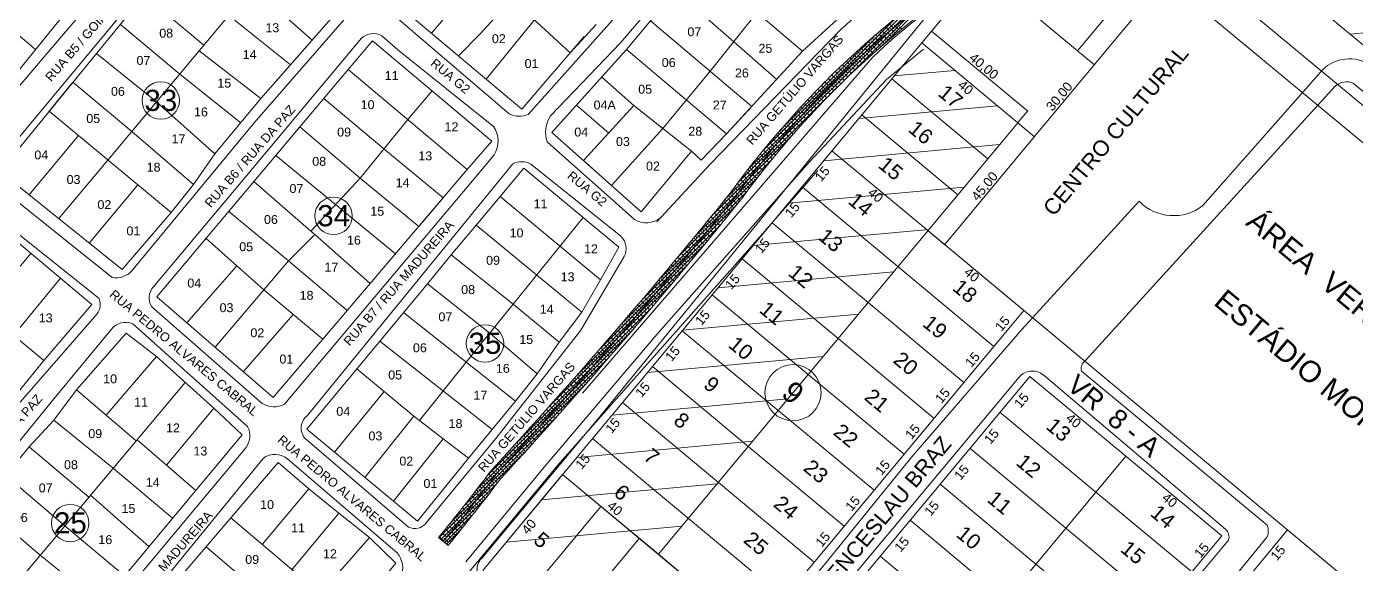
# Model space of a CAD drawing. Header units: metres. Extents: x 3808 to 8215, y 2374 to 6187.
# Drawn here: x 5848.6 to 6274.8, y 5350.8 to 5523.2 of the extents above; entities that cross this region are included whole.
import ezdxf
from ezdxf.enums import TextEntityAlignment as Align

# ---------------------------------------------------------------- set-up
doc = ezdxf.new("R2010")
doc.units = ezdxf.units.M
doc.linetypes.add('CENTER', pattern=[2, 1.25, -0.25, 0.25, -0.25])
for name, color, linetype in [('0 - Divisão rela', 7, 'CENTER'), ('0 - Meio Fio', 32, 'Continuous'), ('0 - MEIO FIO 2', 251, 'Continuous'), ('COTAS', 7, 'Continuous'), ('divisórias', 7, 'Continuous'), ('Fluxo', 170, 'Continuous'), ('HACHURA', 6, 'Continuous'), ('vista', 7, 'Continuous')]:
    doc.layers.add(name, color=color, linetype=linetype)
doc.styles.add('pedro', font='arial.ttf', dxfattribs={"height": 3})

msp = doc.modelspace()

# ---------------------------------------------------------------- linework, layer by layer
at = {"color": 0, "linetype": 'ByBlock', "lineweight": 5}
for p, q in [((6138.698, 5521.726), (6138.557, 5521.713)), ((6190.788, 5510.882), (6190.775, 5511.023)), ((6190.775, 5511.023), (6190.788, 5510.882)), ((6169.305, 5496.128), (6169.446, 5496.141)), ((6171.599, 5487.821), (6171.586, 5487.962)), ((6171.586, 5487.962), (6171.599, 5487.821)), ((6142.804, 5453.371), (6142.817, 5453.23))]:
    msp.add_line(p, q, dxfattribs=at)
at = {"layer": '0 - Divisão rela', "linetype": 'Continuous', "lineweight": 5}
for p, q in [((6040.817, 5515.792), (6131.125, 5624.042)), ((5978.301, 5521.082), (5994.216, 5539.612)), ((6067.702, 5508.846), (6090.409, 5537.393)), ((6124.723, 5540.56), (6097.295, 5515.274)), ((6075.233, 5518.313), (6056.588, 5534.696)), ((5969.366, 5528.577), (6007.31, 5496.747)), ((6004.122, 5532.115), (6022.77, 5514.786)), ((6011.371, 5525.379), (5995.898, 5506.32)), ((6031.105, 5523.853), (6022.77, 5514.786)), ((6040.817, 5515.792), (6048.505, 5525.006)), ((6081.063, 5497.599), (6048.505, 5525.006)), ((6097.295, 5515.274), (6082.667, 5527.659)), ((5994.004, 5520.877), (5986.976, 5513.805)), ((6007.31, 5496.747), (6027.271, 5520.039)), ((6040.817, 5515.792), (6016.949, 5489.217)), ((6072.946, 5488.76), (6040.817, 5515.792)), ((6097.295, 5515.274), (6072.946, 5488.76)), ((6075.233, 5518.313), (6088.987, 5506.228)), ((6043.205, 5497.903), (6032.907, 5506.984)), ((6067.702, 5508.846), (6052.455, 5490.549)), ((6024.835, 5497.997), (6035.139, 5489.061)), ((6027.073, 5480.219), (6043.205, 5497.903)), ((6043.205, 5497.903), (6061.706, 5483.195)), ((6043.205, 5497.903), (6052.598, 5490.436)), ((6072.946, 5488.76), (6081.063, 5497.599)), ((6036.043, 5472.247), (6052.455, 5490.549)), ((6016.949, 5489.217), (6045.575, 5463.775)), ((6064.79, 5480.412), (6072.946, 5488.76)), ((6045.575, 5463.775), (6061.706, 5483.195)), ((6061.706, 5483.195), (6064.79, 5480.412)), ((6027.073, 5480.219), (6036.043, 5472.247)), ((6079.771, 5451.391), (6102.126, 5477.026)), ((6048.206, 5415.787), (6079.771, 5451.391)), ((6018.708, 5382.512), (6048.206, 5415.787)), ((5980.96, 5336.951), (6018.708, 5382.512))]:
    msp.add_line(p, q, dxfattribs=at)
at = {"layer": '0 - Meio Fio', "linetype": 'Continuous', "lineweight": 5}
for p, q in [((5829.633, 5484.759), (5900.392, 5567.713)), ((5907.514, 5561.494), (5838.512, 5478.566)), ((6038.915, 5517.928), (6064.984, 5548.6)), ((6136.176, 5546.287), (6109.449, 5522.165)), ((6009.296, 5495.04), (6044.389, 5534.247)), ((5921.499, 5492.313), (5950.516, 5525.525)), ((5967.922, 5525.492), (6003.264, 5495.201)), ((5955.942, 5519.439), (5912.981, 5468.097)), ((5967.516, 5515.774), (5962.386, 5520.264)), ((6109.449, 5522.165), (6067.741, 5479.162)), ((5998.25, 5491.176), (5967.516, 5515.774)), ((6016.447, 5494.623), (6038.915, 5517.928)), ((6124.229, 5506.2), (6136.035, 5515.981)), ((6099.521, 5479.868), (6124.229, 5506.2)), ((5882.331, 5444.854), (5921.499, 5492.313)), ((6043.37, 5461.35), (6015.414, 5486.197)), ((5989.815, 5471.703), (5998.415, 5482.096)), ((6004.399, 5479.142), (5978.335, 5447.204)), ((6014.895, 5475.345), (6010.206, 5479.106)), ((6067.741, 5479.162), (6050.554, 5460.616)), ((6051.146, 5425.135), (6099.521, 5479.868)), ((5838.663, 5472.664), (5875.998, 5442.689)), ((6014.895, 5475.345), (6038.993, 5456.019)), ((5931.2, 5402.086), (5989.815, 5471.703)), ((5831.56, 5468.126), (5871.786, 5436.034)), ((5912.981, 5468.097), (5889.165, 5439.647)), ((5978.335, 5447.204), (5938.52, 5398.409)), ((6026.207, 5425.883), (6040.14, 5449.468)), ((5845.051, 5401.013), (5871.186, 5431.085)), ((5888.669, 5433.369), (5924.054, 5402.311)), ((5875.747, 5426.226), (5856.908, 5403.32)), ((5919.421, 5394.945), (5882.61, 5427.905)), ((5998.978, 5391.095), (6026.207, 5425.883)), ((6014.504, 5381.972), (6051.146, 5425.135)), ((5856.908, 5403.32), (5808.928, 5344.4)), ((5877.932, 5339.132), (5918.907, 5388.248)), ((5938.52, 5390.541), (5970.986, 5362.739)), ((5976.663, 5364.075), (5998.978, 5391.095)), ((5924.376, 5384.758), (5857.415, 5302.83)), ((5967.382, 5354.459), (5932.338, 5384.469)), ((5989.367, 5351.631), (6014.504, 5381.972))]:
    msp.add_line(p, q, dxfattribs=at)
for centre, radius, start, end in [((5959.748, 5515.293), 5.628, 62.04471, 132.55309), ((6006.442, 5501.2), 6.789, 242.09145, 294.85888), ((6024.832, 5489.319), 9.921, 147.67995, 198.34272), ((5991.346, 5486.509), 8.333, 328.02426, 34.0594), ((6007.27, 5473.748), 6.11, 61.27947, 118.02006), ((6047.152, 5467.523), 7.239, 238.50713, 310.54779), ((6035.182, 5451.976), 5.556, 333.16984, 46.6989), ((5877.064, 5449.917), 7.306, 261.60903, 316.13266), ((5893.22, 5436.168), 5.343, 139.37309, 211.59237), ((5867.103, 5434.091), 5.07, 323.63917, 22.52969), ((5880.302, 5422.471), 5.904, 66.98568, 140.49891), ((5927.837, 5408.87), 7.571, 240.02992, 296.37136), ((5941.537, 5394.475), 4.958, 127.49365, 232.50635), ((5913.719, 5392.014), 6.411, 324.02346, 27.19972), ((5928.182, 5379.783), 6.264, 48.42265, 127.4152), ((5973.041, 5366.734), 4.493, 242.77459, 323.7233), ((5961.069, 5349.451), 8.059, 340.92412, 38.42835)]:
    msp.add_arc(centre, radius, start, end, dxfattribs=at)
at = {"layer": '0 - MEIO FIO 2', "lineweight": 5}
for p, q in [((6161.957, 5557.251), (6032.562, 5398.339)), ((6225.62, 5465.783), (6262.572, 5507.728)), ((6187.909, 5416.062), (6268.015, 5504.123)), ((6328.913, 5458.801), (6273.8, 5505.063)), ((6167.552, 5426.042), (6205.149, 5467.169)), ((6132.257, 5385.216), (6167.552, 5426.042)), ((6166.732, 5410.837), (6140.63, 5379.561)), ((6232.869, 5362.101), (6174.771, 5411.215)), ((6220.095, 5385.025), (6186.709, 5412.661)), ((6099.242, 5344.568), (6132.257, 5385.216)), ((6246.232, 5363.372), (6220.095, 5385.025)), ((6140.63, 5379.561), (6066.922, 5291.388)), ((6223.374, 5331.722), (6246.226, 5359.635)), ((6225.258, 5348.276), (6233.814, 5358.51))]:
    msp.add_line(p, q, dxfattribs=at)
for centre, radius, start, end in [((6272.529, 5500.564), 12.266, 66.54642, 144.26562), ((6271.668, 5499.913), 5.574, 67.50542, 130.93935), ((6216.169, 5478.049), 15.485, 224.63574, 307.61409), ((6189.595, 5413.555), 3.021, 123.91862, 197.21014), ((6170.932, 5407.2), 5.556, 46.28304, 139.10095), ((6230.393, 5359.529), 3.57, 343.41992, 46.09175), ((6240.914, 5361.513), 5.634, 340.53428, 19.26874)]:
    msp.add_arc(centre, radius, start, end, dxfattribs=at)
at = {"layer": 'COTAS', "color": 1, "lineweight": 5}
for p, q in [((6214.2, 5550.007), (6185.418, 5515.415)), ((6185.418, 5515.415), (6154.67, 5541)), ((6296.821, 5500.774), (6266.073, 5526.359)), ((5994.768, 5348.824), (6135.482, 5517.939)), ((6135.482, 5517.939), (6166.23, 5492.354)), ((6166.23, 5492.354), (6051.1, 5353.988)), ((6051.1, 5353.988), (6081.848, 5328.404))]:
    msp.add_line(p, q, dxfattribs=at)
at = {"layer": 'COTAS', "color": 1, "linetype": 'Continuous', "lineweight": 5}
for p, q in [((6272.811, 5520.753), (6316.799, 5524.785)), ((6126.677, 5507.357), (6146.063, 5509.134)), ((6115.371, 5493.768), (6159.652, 5497.827)), ((6104.064, 5480.18), (6160.396, 5485.343)), ((6092.757, 5466.591), (6149.089, 5471.754)), ((6081.45, 5453.002), (6137.783, 5458.166)), ((6070.144, 5439.413), (6126.476, 5444.577)), ((6058.837, 5425.824), (6115.169, 5430.988)), ((6047.53, 5412.235), (6103.862, 5417.399)), ((6036.223, 5398.647), (6092.556, 5403.81)), ((6024.916, 5385.058), (6081.249, 5390.221)), ((6013.61, 5371.469), (6069.942, 5376.633)), ((6002.303, 5357.88), (6058.635, 5363.044))]:
    msp.add_line(p, q, dxfattribs=at)
at = {"layer": 'divisórias', "linetype": 'Continuous', "lineweight": 5}
for p, q in [((5813.965, 5547.558), (5851.468, 5515.839)), ((5874.665, 5480.397), (5928.62, 5545.081)), ((5994.004, 5520.877), (6012.183, 5541.069)), ((5866.311, 5534.182), (5828.388, 5487.317)), ((5859.543, 5500.564), (5886.706, 5533.752)), ((5886.283, 5533.236), (5905.359, 5517.195)), ((5920.88, 5535.802), (5940.135, 5518.86)), ((5948.42, 5528.312), (5923.678, 5500.085)), ((5878.648, 5523.907), (5897.665, 5507.971)), ((5913.346, 5526.77), (5933.194, 5510.942)), ((5923.678, 5500.085), (5903.874, 5515.415)), ((5940.135, 5518.86), (5923.678, 5500.085)), ((5951.69, 5509.475), (5959.417, 5518.656)), ((5959.417, 5518.656), (5997.671, 5486.459)), ((5871.034, 5514.603), (5890.213, 5499.037)), ((5890.321, 5436.559), (5951.69, 5509.475)), ((5917.204, 5492.281), (5897.665, 5507.971)), ((5951.69, 5509.475), (5989.813, 5477.39)), ((5855.842, 5496.042), (5863.442, 5505.328)), ((5863.442, 5505.328), (5882.265, 5489.509)), ((5970.752, 5493.432), (5978.544, 5502.557)), ((5840.06, 5476.76), (5859.543, 5500.564)), ((5890.213, 5499.037), (5908.962, 5482.345)), ((5923.678, 5500.085), (5908.962, 5482.345)), ((5963.121, 5484.03), (5943.814, 5500.117)), ((5855.842, 5496.042), (5894.923, 5463.56)), ((5936.185, 5491.053), (5928.458, 5481.872)), ((5955.49, 5474.627), (5936.185, 5491.053)), ((5970.752, 5493.432), (5955.49, 5474.627)), ((5865.196, 5488.267), (5849.402, 5469.242)), ((5882.265, 5489.509), (5902.082, 5472.537)), ((5989.813, 5477.39), (5997.671, 5486.459)), ((5908.962, 5482.345), (5902.082, 5472.537)), ((5928.458, 5481.872), (5947.591, 5466.117)), ((5982.048, 5468.258), (5963.121, 5484.03)), ((5874.665, 5480.397), (5858.885, 5461.61)), ((5927.654, 5404.287), (5989.813, 5477.39)), ((6000.384, 5468.762), (6007.997, 5477.841)), ((6038.436, 5452.436), (6007.997, 5477.841)), ((5879.161, 5445.294), (5840.06, 5476.76)), ((5902.082, 5472.537), (5894.923, 5463.56)), ((5939.693, 5457.606), (5921.444, 5473.538)), ((5955.49, 5474.627), (5939.693, 5457.606)), ((5955.49, 5474.627), (5974.275, 5459.116)), ((5868.662, 5453.742), (5884.208, 5472.465)), ((5974.275, 5459.116), (5982.048, 5468.258)), ((5992.673, 5459.567), (6000.384, 5468.762)), ((6000.384, 5468.762), (6032.502, 5442.005)), ((5947.591, 5466.117), (5966.788, 5450.31)), ((5894.923, 5463.56), (5879.161, 5445.294)), ((5932.514, 5448.051), (5913.374, 5463.95)), ((6004.539, 5434.21), (6026.982, 5461.995)), ((5840.095, 5458.733), (5869.517, 5434.106)), ((5940.966, 5456.495), (5932.514, 5448.051)), ((5939.693, 5457.606), (5940.966, 5456.495)), ((5940.966, 5456.495), (5958.734, 5440.838)), ((5992.673, 5459.567), (5984.629, 5449.974)), ((6026.568, 5431.575), (5992.673, 5459.567)), ((5915.927, 5446.499), (5906.082, 5455.286)), ((6032.502, 5442.005), (6038.436, 5452.436)), ((5854.073, 5416.08), (5815.138, 5448.576)), ((5826.599, 5422.752), (5849.978, 5450.461)), ((5932.514, 5448.051), (5908.987, 5420.423)), ((5932.514, 5448.051), (5951.324, 5432.124)), ((5984.629, 5449.974), (5977.061, 5440.712)), ((6004.539, 5434.21), (5984.629, 5449.974)), ((5899.93, 5428.253), (5915.927, 5446.499)), ((5915.927, 5446.499), (5924.6, 5438.758)), ((5844.366, 5424.182), (5859.45, 5442.533)), ((5924.6, 5438.758), (5943.514, 5422.939)), ((5938.392, 5394.086), (5977.061, 5440.712)), ((5977.061, 5440.712), (5997.019, 5424.901)), ((6026.568, 5431.575), (6032.502, 5442.005)), ((5890.321, 5436.559), (5927.654, 5404.287)), ((5989.5, 5415.591), (6004.539, 5434.21)), ((6019.261, 5422.056), (6004.539, 5434.21)), ((5854.073, 5416.08), (5869.517, 5434.106)), ((5934.057, 5430.848), (5918.073, 5412.569)), ((5969.403, 5431.478), (6005.251, 5403.138)), ((6019.261, 5422.056), (6026.568, 5431.575)), ((5880.506, 5424.908), (5864.548, 5406.763)), ((5890.165, 5417.381), (5880.506, 5424.908)), ((5961.817, 5422.331), (5997.756, 5393.971)), ((5997.019, 5424.901), (6012.268, 5411.848)), ((6012.268, 5411.848), (6019.261, 5422.056)), ((5874.124, 5398.581), (5890.165, 5417.381)), ((5908.625, 5400.867), (5890.165, 5417.381)), ((5846.35, 5406.479), (5854.073, 5416.08)), ((5972.716, 5398.307), (5954.444, 5413.441)), ((5974.464, 5396.948), (5989.5, 5415.591)), ((5830.129, 5326.486), (5899.395, 5409.124)), ((6005.251, 5403.138), (6012.268, 5411.848)), ((5864.548, 5406.763), (5857.35, 5396.967)), ((5864.548, 5406.763), (5883.7, 5390.399)), ((5947.257, 5386.74), (5963.143, 5406.236)), ((5908.625, 5400.867), (5893.39, 5382.616)), ((5917.623, 5392.25), (5908.625, 5400.867)), ((6005.251, 5403.138), (5990.262, 5384.803)), ((5857.35, 5396.967), (5849.422, 5388.466)), ((5876.294, 5381.563), (5857.35, 5396.967)), ((5956.994, 5378.671), (5972.716, 5398.307)), ((5972.716, 5398.307), (5982.074, 5391.031)), ((5849.029, 5310.1), (5917.623, 5392.25)), ((5938.392, 5394.086), (5966.191, 5371.05)), ((5849.422, 5388.466), (5826.534, 5360.599)), ((5868.572, 5372.35), (5849.422, 5388.466)), ((5883.988, 5390.742), (5902.793, 5374.489)), ((5966.191, 5371.05), (5982.074, 5391.031)), ((5982.074, 5391.031), (5990.262, 5384.803)), ((5929.162, 5383.388), (5875.035, 5320.054)), ((5938.992, 5374.944), (5929.162, 5383.388)), ((5973.89, 5364.669), (5990.262, 5384.803)), ((5860.826, 5363.109), (5841.873, 5379.274)), ((5876.294, 5381.563), (5895.33, 5365.551)), ((5924.089, 5357.136), (5938.992, 5374.944)), ((5948.702, 5367.183), (5938.992, 5374.944)), ((5869.091, 5372.97), (5887.801, 5356.535)), ((5966.191, 5371.05), (5973.89, 5364.669)), ((5966.191, 5371.05), (5973.89, 5364.669)), ((5966.191, 5371.05), (5973.89, 5364.669)), ((5852.974, 5353.741), (5834.016, 5369.708)), ((5933.53, 5348.951), (5948.702, 5367.183)), ((5958.448, 5359.393), (5948.702, 5367.183)), ((5860.826, 5363.109), (5879.938, 5347.118)), ((5914.001, 5365.648), (5952.275, 5333.353)), ((5958.448, 5359.393), (5942.75, 5341.39)), ((5966.906, 5351.114), (5958.448, 5359.393)), ((5852.974, 5353.741), (5872.355, 5338.035)), ((5906.098, 5356.401), (5944.438, 5323.841)), ((5898.643, 5268.254), (5966.906, 5351.114))]:
    msp.add_line(p, q, dxfattribs=at)
at = {"layer": 'Fluxo', "linetype": 'Continuous', "lineweight": 5}
for p, q in [((6072.657, 5468.018), (6141.67, 5537.03)), ((6123.003, 5517.242), (6145.464, 5539.702)), ((6076.371, 5472.855), (6137.525, 5534.008)), ((6079.885, 5477.491), (6132.889, 5530.495)), ((6084.166, 5482.895), (6127.485, 5526.213)), ((6126.342, 5522.825), (6124.996, 5524.171)), ((6128.025, 5522.264), (6126.622, 5523.667)), ((6089.926, 5489.777), (6120.603, 5520.454)), ((6120.168, 5518.896), (6119.536, 5519.528)), ((6121.851, 5518.335), (6120.448, 5519.738)), ((6121.29, 5520.019), (6120.738, 5520.571)), ((6122.974, 5519.457), (6121.571, 5520.861)), ((6122.413, 5521.141), (6121.947, 5521.607)), ((6124.097, 5520.58), (6122.693, 5521.983)), ((6123.535, 5522.264), (6123.162, 5522.637)), ((6124.658, 5518.896), (6123.255, 5520.299)), ((6125.219, 5521.702), (6123.816, 5523.106)), ((6125.78, 5520.019), (6124.377, 5521.422)), ((6125.392, 5519.285), (6124.938, 5519.738)), ((6126.903, 5521.141), (6125.5, 5522.544)), ((6126.611, 5520.31), (6126.061, 5520.861)), ((6127.836, 5521.33), (6127.184, 5521.983)), ((6129.068, 5522.344), (6128.306, 5523.106)), ((6115.678, 5514.406), (6114.785, 5515.298)), ((6117.361, 5513.845), (6115.958, 5515.248)), ((6116.8, 5515.529), (6115.964, 5516.365)), ((6118.484, 5514.967), (6117.081, 5516.37)), ((6117.923, 5516.651), (6117.148, 5517.425)), ((6119.606, 5516.09), (6118.203, 5517.493)), ((6119.045, 5517.774), (6118.339, 5518.48)), ((6119.982, 5514.592), (6118.765, 5515.809)), ((6120.729, 5517.212), (6119.326, 5518.615)), ((6121.173, 5515.646), (6119.887, 5516.932)), ((6120.577, 5515.12), (6120.448, 5515.248)), ((6122.371, 5516.693), (6121.01, 5518.054)), ((6121.771, 5516.17), (6121.571, 5516.37)), ((6123.535, 5517.774), (6122.132, 5519.177)), ((6122.972, 5517.214), (6122.693, 5517.493)), ((6124.179, 5518.253), (6123.816, 5518.615)), ((6111.187, 5509.916), (6110.132, 5510.972)), ((6112.31, 5511.038), (6111.286, 5512.062)), ((6113.432, 5512.161), (6112.446, 5513.147)), ((6113.994, 5510.477), (6112.591, 5511.88)), ((6114.555, 5513.283), (6113.613, 5514.226)), ((6115.116, 5511.6), (6113.713, 5513.003)), ((6115.277, 5510.317), (6114.274, 5511.319)), ((6116.239, 5512.722), (6114.836, 5514.125)), ((6116.444, 5511.395), (6115.397, 5512.442)), ((6117.617, 5512.467), (6116.519, 5513.564)), ((6118.796, 5513.532), (6117.642, 5514.687)), ((6118.206, 5513), (6118.203, 5513.003)), ((6119.388, 5514.063), (6119.326, 5514.125)), ((6107.82, 5506.548), (6106.705, 5507.663)), ((6108.942, 5507.671), (6107.841, 5508.772)), ((6109.504, 5505.987), (6108.1, 5507.39)), ((6110.065, 5508.793), (6108.983, 5509.875)), ((6110.626, 5507.11), (6109.223, 5508.513)), ((6110.67, 5505.943), (6109.784, 5506.829)), ((6111.749, 5508.232), (6110.346, 5509.635)), ((6111.812, 5507.046), (6110.907, 5507.951)), ((6112.871, 5509.355), (6111.468, 5510.758)), ((6112.961, 5508.142), (6112.029, 5509.074)), ((6114.116, 5509.232), (6113.152, 5510.196)), ((6103.33, 5502.058), (6102.22, 5503.168)), ((6104.452, 5503.181), (6103.332, 5504.301)), ((6105.013, 5501.497), (6103.61, 5502.9)), ((6103.821, 5504.795), (6105.585, 5506.558)), ((6103.891, 5504.864), (6103.891, 5504.865)), ((6105.575, 5504.303), (6104.451, 5505.427)), ((6106.136, 5502.619), (6104.733, 5504.023)), ((6105.013, 5505.987), (6105.012, 5505.989)), ((6106.697, 5505.426), (6105.575, 5506.548)), ((6107.259, 5503.742), (6105.855, 5505.145)), ((6107.279, 5502.599), (6106.417, 5503.461)), ((6108.381, 5504.864), (6106.978, 5506.268)), ((6108.403, 5503.72), (6107.539, 5504.584)), ((6109.533, 5504.835), (6108.662, 5505.706)), ((6098.84, 5497.568), (6097.832, 5498.576)), ((6099.962, 5498.691), (6098.92, 5499.733)), ((6100.523, 5497.007), (6099.12, 5498.41)), ((6101.085, 5499.813), (6100.014, 5500.884)), ((6101.646, 5498.129), (6100.243, 5499.532)), ((6102.207, 5500.936), (6101.114, 5502.029)), ((6102.768, 5499.252), (6101.365, 5500.655)), ((6102.843, 5498.055), (6101.927, 5498.971)), ((6103.891, 5500.374), (6102.488, 5501.778)), ((6103.943, 5499.2), (6103.049, 5500.094)), ((6105.049, 5500.339), (6104.172, 5501.216)), ((6106.161, 5501.472), (6105.294, 5502.339)), ((6094.349, 5493.078), (6093.54, 5493.887)), ((6095.472, 5494.2), (6094.604, 5495.068)), ((6096.033, 5492.517), (6094.63, 5493.92)), ((6096.595, 5495.323), (6095.674, 5496.244)), ((6097.156, 5493.639), (6095.753, 5495.042)), ((6097.717, 5496.445), (6096.75, 5497.413)), ((6098.278, 5494.762), (6096.875, 5496.165)), ((6098.505, 5493.412), (6097.436, 5494.481)), ((6099.401, 5495.884), (6097.998, 5497.287)), ((6099.58, 5494.582), (6098.559, 5495.604)), ((6100.662, 5495.746), (6099.681, 5496.726)), ((6101.749, 5496.903), (6100.804, 5497.849)), ((6090.982, 5489.71), (6090.385, 5490.307)), ((6092.666, 5489.149), (6091.262, 5490.552)), ((6092.104, 5490.833), (6091.431, 5491.507)), ((6093.788, 5490.272), (6092.385, 5491.675)), ((6093.227, 5491.955), (6092.482, 5492.7)), ((6094.265, 5488.672), (6092.946, 5489.991)), ((6094.911, 5491.394), (6093.508, 5492.797)), ((6095.316, 5489.866), (6094.069, 5491.113)), ((6096.373, 5491.054), (6095.191, 5492.236)), ((6095.844, 5490.461), (6095.753, 5490.552)), ((6097.436, 5492.236), (6096.314, 5493.359)), ((6096.904, 5491.646), (6096.875, 5491.675)), ((6067.817, 5462.055), (6093.138, 5487.376)), ((6086.492, 5485.22), (6086.263, 5485.449)), ((6088.176, 5484.659), (6086.773, 5486.062)), ((6087.614, 5486.343), (6087.284, 5486.673)), ((6089.298, 5485.781), (6087.895, 5487.185)), ((6088.737, 5487.465), (6088.312, 5487.89)), ((6089.859, 5484.098), (6088.456, 5485.501)), ((6090.421, 5486.904), (6089.017, 5488.307)), ((6089.859, 5488.588), (6089.345, 5489.102)), ((6090.982, 5485.22), (6089.579, 5486.623)), ((6091.543, 5488.026), (6090.14, 5489.43)), ((6092.104, 5486.343), (6090.701, 5487.746)), ((6091.665, 5485.659), (6091.262, 5486.062)), ((6093.22, 5487.472), (6091.824, 5488.868)), ((6092.7, 5486.869), (6092.385, 5487.185)), ((6093.742, 5488.073), (6093.508, 5488.307)), ((6094.79, 5489.27), (6094.63, 5489.43)), ((6083.685, 5480.169), (6082.736, 5481.118)), ((6084.808, 5481.291), (6083.736, 5482.363)), ((6084.247, 5482.975), (6084.238, 5482.983)), ((6085.93, 5482.414), (6084.742, 5483.602)), ((6086.492, 5480.73), (6085.089, 5482.133)), ((6085.369, 5484.098), (6085.247, 5484.219)), ((6087.053, 5483.536), (6085.754, 5484.835)), ((6087.614, 5481.853), (6086.211, 5483.256)), ((6087.585, 5480.759), (6086.772, 5481.572)), ((6088.737, 5482.975), (6087.334, 5484.378)), ((6088.596, 5481.993), (6087.895, 5482.694)), ((6089.613, 5483.222), (6089.017, 5483.817)), ((6090.636, 5484.444), (6090.14, 5484.94)), ((6062.736, 5455.852), (6087.332, 5480.448)), ((6080.318, 5476.801), (6079.773, 5477.346)), ((6082.002, 5476.24), (6080.598, 5477.643)), ((6081.44, 5477.924), (6080.755, 5478.61)), ((6083.124, 5477.362), (6081.721, 5478.766)), ((6082.563, 5479.046), (6081.742, 5479.867)), ((6083.605, 5475.76), (6082.282, 5477.082)), ((6084.247, 5478.485), (6082.843, 5479.888)), ((6084.59, 5477.019), (6083.405, 5478.204)), ((6085.369, 5479.607), (6083.966, 5481.011)), ((6085.582, 5478.272), (6084.527, 5479.327)), ((6086.581, 5479.519), (6085.65, 5480.449)), ((6057.382, 5449.375), (6083.044, 5475.038)), ((6077.511, 5471.75), (6076.386, 5472.875)), ((6076.95, 5473.434), (6076.865, 5473.518)), ((6078.634, 5472.872), (6077.346, 5474.16)), ((6079.195, 5471.189), (6077.792, 5472.592)), ((6078.073, 5474.556), (6077.828, 5474.8)), ((6079.757, 5473.995), (6078.353, 5475.398)), ((6079.195, 5475.679), (6078.798, 5476.076)), ((6080.318, 5472.311), (6078.915, 5473.714)), ((6080.879, 5475.117), (6079.476, 5476.521)), ((6081.44, 5473.434), (6080.037, 5474.837)), ((6081.167, 5472.584), (6080.598, 5473.153)), ((6082.563, 5474.556), (6081.16, 5475.959)), ((6082.138, 5473.859), (6081.721, 5474.275)), ((6083.114, 5475.128), (6082.843, 5475.398)), ((6084.097, 5476.39), (6083.966, 5476.521)), ((6051.709, 5442.579), (6079.535, 5470.406)), ((6074.144, 5468.382), (6073.484, 5469.042)), ((6075.828, 5467.821), (6074.424, 5469.224)), ((6075.266, 5469.505), (6074.485, 5470.286)), ((6076.389, 5470.627), (6075.433, 5471.583)), ((6076.95, 5468.943), (6075.547, 5470.347)), ((6077.331, 5467.44), (6076.108, 5468.663)), ((6078.073, 5470.066), (6076.67, 5471.469)), ((6078.295, 5468.722), (6077.231, 5469.785)), ((6079.246, 5470.015), (6078.353, 5470.908)), ((6080.203, 5471.303), (6079.476, 5472.03)), ((6045.66, 5435.408), (6075.821, 5465.569)), ((6069.654, 5463.892), (6069.465, 5464.08)), ((6071.338, 5463.331), (6069.969, 5464.7)), ((6070.776, 5465.015), (6070.472, 5465.319)), ((6072.46, 5464.453), (6071.057, 5465.856)), ((6071.899, 5466.137), (6071.477, 5466.559)), ((6073.021, 5462.77), (6071.618, 5464.173)), ((6073.583, 5465.576), (6072.179, 5466.979)), ((6073.021, 5467.26), (6072.481, 5467.8)), ((6074.144, 5463.892), (6072.741, 5465.295)), ((6074.705, 5466.698), (6073.302, 5468.102)), ((6075.266, 5465.015), (6073.863, 5466.418)), ((6074.823, 5464.335), (6074.424, 5464.734)), ((6076.329, 5466.197), (6074.986, 5467.54)), ((6075.827, 5465.577), (6075.547, 5465.856)), ((6076.83, 5466.819), (6076.67, 5466.979)), ((6077.821, 5468.072), (6077.792, 5468.102)), ((6066.847, 5458.841), (6065.936, 5459.752)), ((6067.97, 5459.963), (6066.946, 5460.987)), ((6069.092, 5461.086), (6067.954, 5462.224)), ((6069.654, 5459.402), (6068.251, 5460.805)), ((6068.531, 5462.77), (6068.458, 5462.842)), ((6070.215, 5462.208), (6068.962, 5463.461)), ((6070.776, 5460.524), (6069.373, 5461.928)), ((6070.797, 5459.381), (6069.934, 5460.244)), ((6071.899, 5461.647), (6070.496, 5463.05)), ((6071.805, 5460.618), (6071.057, 5461.366)), ((6072.812, 5461.856), (6072.179, 5462.489)), ((6073.818, 5463.095), (6073.302, 5463.611)), ((6039.158, 5427.784), (6070.984, 5459.609)), ((6063.48, 5455.473), (6062.901, 5456.052)), ((6065.164, 5454.912), (6063.76, 5456.315)), ((6064.602, 5456.596), (6063.914, 5457.284)), ((6066.286, 5456.034), (6064.883, 5457.437)), ((6065.725, 5457.718), (6064.925, 5458.518)), ((6066.756, 5454.442), (6065.444, 5455.754)), ((6067.409, 5457.157), (6066.006, 5458.56)), ((6067.768, 5455.675), (6066.567, 5456.876)), ((6068.531, 5458.279), (6067.128, 5459.683)), ((6068.778, 5456.91), (6067.689, 5457.999)), ((6068.273, 5456.292), (6068.251, 5456.315)), ((6069.788, 5458.145), (6068.812, 5459.121)), ((6032.097, 5419.6), (6065.907, 5453.41)), ((6060.673, 5450.422), (6059.348, 5451.747)), ((6060.112, 5452.105), (6059.857, 5452.361)), ((6061.796, 5451.544), (6060.393, 5452.947)), ((6061.235, 5453.228), (6060.872, 5453.59)), ((6062.357, 5449.86), (6060.954, 5451.264)), ((6062.919, 5452.667), (6061.515, 5454.07)), ((6062.357, 5454.351), (6061.887, 5454.821)), ((6063.48, 5450.983), (6062.077, 5452.386)), ((6064.041, 5453.789), (6062.638, 5455.192)), ((6064.602, 5452.105), (6063.199, 5453.509)), ((6064.221, 5451.364), (6063.76, 5451.825)), ((6065.725, 5453.228), (6064.322, 5454.631)), ((6065.236, 5452.595), (6064.883, 5452.947)), ((6066.249, 5453.826), (6066.006, 5454.07)), ((6067.262, 5455.059), (6067.128, 5455.192)), ((6057.306, 5447.054), (6056.294, 5448.066)), ((6058.428, 5448.177), (6057.313, 5449.292)), ((6058.99, 5446.493), (6057.587, 5447.896)), ((6057.867, 5449.86), (6057.822, 5449.905)), ((6059.551, 5449.299), (6058.331, 5450.519)), ((6060.112, 5447.615), (6058.709, 5449.019)), ((6058.99, 5450.983), (6058.84, 5451.133)), ((6060.153, 5446.452), (6059.27, 5447.335)), ((6061.235, 5448.738), (6059.832, 5450.141)), ((6061.172, 5447.678), (6060.393, 5448.457)), ((6062.189, 5448.906), (6061.515, 5449.58)), ((6063.206, 5450.134), (6062.638, 5450.702)), ((6024.319, 5410.699), (6060.557, 5446.938)), ((6052.816, 5442.564), (6052.207, 5443.173)), ((6054.5, 5442.003), (6053.096, 5443.406)), ((6053.938, 5443.686), (6053.23, 5444.395)), ((6055.622, 5443.125), (6054.219, 5444.528)), ((6055.061, 5444.809), (6054.252, 5445.618)), ((6056.069, 5441.555), (6054.78, 5442.845)), ((6056.183, 5445.932), (6055.273, 5446.842)), ((6056.745, 5444.248), (6055.341, 5445.651)), ((6057.092, 5442.778), (6055.903, 5443.967)), ((6057.867, 5445.37), (6056.464, 5446.773)), ((6058.113, 5444.002), (6057.025, 5445.09)), ((6057.603, 5443.39), (6057.587, 5443.406)), ((6059.134, 5445.226), (6058.148, 5446.212)), ((6015.574, 5400.832), (6054.891, 5440.149)), ((6050.009, 5437.513), (6048.617, 5438.905)), ((6049.448, 5439.196), (6049.131, 5439.514)), ((6051.132, 5438.635), (6049.729, 5440.038)), ((6050.571, 5440.319), (6050.157, 5440.733)), ((6052.254, 5439.758), (6050.851, 5441.161)), ((6051.693, 5441.441), (6051.182, 5441.952)), ((6052.816, 5438.074), (6051.413, 5439.477)), ((6053.377, 5440.88), (6051.974, 5442.283)), ((6053.938, 5439.196), (6052.535, 5440.6)), ((6053.509, 5438.503), (6053.096, 5438.916)), ((6055.046, 5440.334), (6053.658, 5441.722)), ((6054.534, 5439.723), (6054.219, 5440.038)), ((6055.558, 5440.944), (6055.341, 5441.161)), ((6056.581, 5442.167), (6056.464, 5442.283)), ((6046.642, 5434.145), (6045.531, 5435.256)), ((6046.081, 5435.829), (6046.046, 5435.863)), ((6047.764, 5435.267), (6046.561, 5436.471)), ((6048.326, 5433.584), (6046.922, 5434.987)), ((6047.203, 5436.951), (6047.075, 5437.079)), ((6048.887, 5436.39), (6047.589, 5437.687)), ((6049.448, 5434.706), (6048.045, 5436.109)), ((6048.326, 5438.074), (6048.103, 5438.296)), ((6049.399, 5433.633), (6048.606, 5434.426)), ((6050.571, 5435.829), (6049.168, 5437.232)), ((6050.428, 5434.849), (6049.729, 5435.548)), ((6051.693, 5436.951), (6050.29, 5438.354)), ((6051.456, 5436.066), (6050.851, 5436.671)), ((6052.483, 5437.284), (6051.974, 5437.793)), ((6005.421, 5389.556), (6048.851, 5432.986)), ((6042.152, 5429.655), (6041.402, 5430.405)), ((6043.836, 5429.094), (6042.432, 5430.497)), ((6043.274, 5430.777), (6042.435, 5431.616)), ((6044.397, 5431.9), (6043.468, 5432.828)), ((6044.958, 5430.216), (6043.555, 5431.619)), ((6045.273, 5428.779), (6044.116, 5429.935)), ((6045.519, 5433.022), (6044.5, 5434.042)), ((6046.081, 5431.339), (6044.677, 5432.742)), ((6046.306, 5429.991), (6045.239, 5431.058)), ((6047.203, 5432.461), (6045.8, 5433.864)), ((6047.338, 5431.204), (6046.361, 5432.181)), ((6048.369, 5432.418), (6047.484, 5433.303)), ((6039.345, 5424.603), (6037.942, 5426.007)), ((6038.784, 5426.287), (6038.294, 5426.777)), ((6040.468, 5425.726), (6039.065, 5427.129)), ((6039.907, 5427.41), (6039.331, 5427.985)), ((6041.59, 5426.848), (6040.187, 5428.252)), ((6041.029, 5428.532), (6040.367, 5429.195)), ((6042.152, 5425.165), (6040.749, 5426.568)), ((6042.713, 5427.971), (6041.31, 5429.374)), ((6043.204, 5426.358), (6041.871, 5427.69)), ((6042.686, 5425.753), (6042.432, 5426.007)), ((6044.239, 5427.568), (6042.994, 5428.813)), ((6043.721, 5426.963), (6043.555, 5427.129)), ((6044.756, 5428.173), (6044.677, 5428.252)), ((5996.357, 5379.37), (6042.361, 5425.374)), ((6034.294, 5421.797), (6034.137, 5421.954)), ((6035.978, 5421.236), (6034.657, 5422.556)), ((6035.417, 5422.92), (6035.178, 5423.158)), ((6037.1, 5422.358), (6035.698, 5423.761)), ((6036.539, 5424.042), (6036.218, 5424.364)), ((6037.662, 5420.675), (6036.258, 5422.078)), ((6038.223, 5423.481), (6036.82, 5424.884)), ((6037.662, 5425.165), (6037.256, 5425.57)), ((6038.784, 5421.797), (6037.381, 5423.2)), ((6038.534, 5420.925), (6037.942, 5421.516)), ((6039.907, 5422.92), (6038.503, 5424.323)), ((6039.573, 5422.13), (6039.065, 5422.639)), ((6041.029, 5424.042), (6039.626, 5425.445)), ((6040.612, 5423.337), (6040.187, 5423.762)), ((6041.649, 5424.544), (6041.31, 5424.884)), ((5992.694, 5374.585), (6035.316, 5417.206)), ((6031.488, 5416.746), (6030.486, 5417.747)), ((6032.61, 5417.868), (6031.531, 5418.948)), ((6033.171, 5416.184), (6031.768, 5417.588)), ((6033.733, 5418.991), (6032.574, 5420.15)), ((6034.294, 5417.307), (6032.891, 5418.71)), ((6033.171, 5420.675), (6033.095, 5420.751)), ((6034.855, 5420.113), (6033.616, 5421.352)), ((6035.417, 5418.43), (6034.013, 5419.833)), ((6035.409, 5417.314), (6034.575, 5418.149)), ((6036.539, 5419.552), (6035.136, 5420.955)), ((6036.452, 5418.517), (6035.697, 5419.271)), ((6037.493, 5419.72), (6036.82, 5420.394)), ((6026.998, 5412.256), (6026.299, 5412.954)), ((6028.681, 5411.694), (6027.278, 5413.097)), ((6028.12, 5413.378), (6027.347, 5414.151)), ((6029.243, 5414.501), (6028.395, 5415.349)), ((6029.804, 5412.817), (6028.401, 5414.22)), ((6030.365, 5415.623), (6029.441, 5416.547)), ((6030.926, 5413.939), (6029.523, 5415.343)), ((6031.229, 5412.514), (6030.084, 5413.659)), ((6032.049, 5415.062), (6030.646, 5416.465)), ((6032.276, 5413.712), (6031.207, 5414.781)), ((6033.321, 5414.912), (6032.33, 5415.904)), ((6034.366, 5416.113), (6033.452, 5417.026)), ((6024.191, 5407.204), (6022.788, 5408.607)), ((6023.63, 5408.888), (6023.148, 5409.37)), ((6025.314, 5408.327), (6023.911, 5409.73)), ((6024.752, 5410.011), (6024.199, 5410.564)), ((6026.436, 5409.449), (6025.033, 5410.852)), ((6025.875, 5411.133), (6025.25, 5411.758)), ((6026.998, 5407.765), (6025.594, 5409.169)), ((6027.559, 5410.572), (6026.156, 5411.975)), ((6028.084, 5408.924), (6026.717, 5410.291)), ((6027.559, 5408.327), (6027.278, 5408.607)), ((6029.133, 5410.12), (6027.839, 5411.414)), ((6028.609, 5409.522), (6028.401, 5409.73)), ((6030.182, 5411.316), (6028.962, 5412.536)), ((6029.658, 5410.718), (6029.523, 5410.852)), ((6030.706, 5411.915), (6030.646, 5411.975)), ((5988.703, 5369.471), (6027.56, 5408.328)), ((6019.14, 5404.398), (6018.933, 5404.605)), ((6020.824, 5403.837), (6019.461, 5405.2)), ((6020.262, 5405.52), (6019.988, 5405.795)), ((6021.946, 5404.959), (6020.543, 5406.362)), ((6021.385, 5406.643), (6021.042, 5406.985)), ((6022.507, 5403.275), (6021.104, 5404.678)), ((6023.069, 5406.082), (6021.665, 5407.485)), ((6022.507, 5407.765), (6022.096, 5408.177)), ((6023.63, 5404.398), (6022.227, 5405.801)), ((6024.752, 5405.52), (6023.349, 5406.924)), ((6024.403, 5404.747), (6023.911, 5405.24)), ((6025.875, 5406.643), (6024.472, 5408.046)), ((6025.456, 5405.939), (6025.033, 5406.362)), ((6026.508, 5407.133), (6026.156, 5407.485)), ((6016.333, 5399.346), (6015.231, 5400.449)), ((6015.772, 5401.03), (6015.761, 5401.042)), ((6017.456, 5400.469), (6016.29, 5401.635)), ((6018.017, 5398.785), (6016.614, 5400.188)), ((6016.895, 5402.153), (6016.819, 5402.228)), ((6018.579, 5401.592), (6017.348, 5402.822)), ((6019.14, 5399.908), (6017.737, 5401.311)), ((6018.017, 5403.275), (6017.877, 5403.416)), ((6019.701, 5402.714), (6018.405, 5404.01)), ((6020.262, 5401.03), (6018.859, 5402.433)), ((6020.181, 5399.989), (6019.42, 5400.75)), ((6021.385, 5402.153), (6019.982, 5403.556)), ((6021.238, 5401.177), (6020.543, 5401.872)), ((6022.294, 5402.366), (6021.665, 5402.995)), ((6023.349, 5403.556), (6022.788, 5404.117)), ((5984.293, 5363.938), (6018.849, 5398.495)), ((6012.966, 5395.979), (6012.049, 5396.896)), ((6014.088, 5397.101), (6013.111, 5398.079)), ((6014.65, 5395.418), (6013.247, 5396.821)), ((6015.211, 5398.224), (6014.172, 5399.263)), ((6015.772, 5396.54), (6014.369, 5397.943)), ((6015.943, 5395.246), (6014.93, 5396.259)), ((6016.895, 5397.663), (6015.492, 5399.066)), ((6017.004, 5396.43), (6016.053, 5397.382)), ((6018.064, 5397.616), (6017.175, 5398.505)), ((6019.123, 5398.802), (6018.298, 5399.627)), ((6008.476, 5391.489), (6007.792, 5392.173)), ((6010.16, 5390.927), (6008.756, 5392.331)), ((6009.598, 5392.611), (6008.858, 5393.352)), ((6011.282, 5392.05), (6009.879, 5393.453)), ((6010.721, 5393.734), (6009.922, 5394.532)), ((6011.69, 5390.52), (6010.44, 5391.769)), ((6011.843, 5394.856), (6010.986, 5395.713)), ((6012.405, 5393.173), (6011.001, 5394.576)), ((6012.755, 5391.7), (6011.563, 5392.892)), ((6013.527, 5394.295), (6012.124, 5395.698)), ((6013.819, 5392.881), (6012.685, 5394.014)), ((6013.287, 5392.29), (6013.247, 5392.331)), ((6014.882, 5394.063), (6013.808, 5395.137)), ((6003.986, 5386.999), (6003.519, 5387.465)), ((6005.669, 5386.437), (6004.266, 5387.841)), ((6005.108, 5388.121), (6004.589, 5388.641)), ((6006.792, 5387.56), (6005.389, 5388.963)), ((6006.231, 5389.244), (6005.657, 5389.817)), ((6007.353, 5385.876), (6005.95, 5387.279)), ((6007.914, 5388.682), (6006.511, 5390.086)), ((6007.353, 5390.366), (6006.725, 5390.994)), ((6008.476, 5386.999), (6007.073, 5388.402)), ((6009.037, 5389.805), (6007.634, 5391.208)), ((6009.557, 5388.162), (6008.195, 5389.524)), ((6009.023, 5387.574), (6008.756, 5387.841)), ((6010.624, 5389.341), (6009.318, 5390.647)), ((6010.091, 5388.751), (6009.879, 5388.963)), ((6011.157, 5389.93), (6011.001, 5390.086)), ((6012.222, 5391.11), (6012.124, 5391.208)), ((5980.708, 5359.231), (6008.753, 5387.276)), ((6001.179, 5381.947), (5999.776, 5383.35)), ((6000.618, 5383.631), (6000.304, 5383.945)), ((6002.302, 5383.07), (6000.899, 5384.473)), ((6001.741, 5384.754), (6001.376, 5385.118)), ((6003.424, 5384.192), (6002.021, 5385.595)), ((6002.863, 5385.876), (6002.448, 5386.291)), ((6003.986, 5382.508), (6002.582, 5383.912)), ((6004.547, 5385.315), (6003.144, 5386.718)), ((6005.108, 5383.631), (6003.705, 5385.034)), ((6004.744, 5382.873), (6004.266, 5383.35)), ((6006.231, 5384.754), (6004.828, 5386.157)), ((6005.815, 5384.047), (6005.389, 5384.473)), ((6006.885, 5385.221), (6006.511, 5385.595)), ((6007.955, 5386.397), (6007.634, 5386.718)), ((5997.812, 5378.58), (5996.643, 5379.748)), ((5997.25, 5380.263), (5997.127, 5380.387)), ((5998.934, 5379.702), (5997.617, 5381.019)), ((5999.495, 5378.018), (5998.092, 5379.422)), ((5998.373, 5381.386), (5998.155, 5381.604)), ((6000.057, 5380.825), (5998.693, 5382.189)), ((6000.618, 5379.141), (5999.215, 5380.544)), ((5999.495, 5382.508), (5999.23, 5382.774)), ((6000.465, 5378.171), (5999.776, 5378.86)), ((6001.741, 5380.263), (6000.337, 5381.667)), ((6001.524, 5379.358), (6000.899, 5379.983)), ((6002.863, 5381.386), (6001.46, 5382.789)), ((6002.598, 5380.528), (6002.021, 5381.105)), ((6003.671, 5381.7), (6003.144, 5382.228)), ((5981.325, 5358.725), (5999.517, 5376.918)), ((5993.322, 5374.089), (5992.752, 5374.659)), ((5995.005, 5373.528), (5993.602, 5374.931)), ((5994.444, 5375.212), (5993.729, 5375.927)), ((5995.567, 5376.335), (5994.703, 5377.198)), ((5996.128, 5374.651), (5994.725, 5376.054)), ((5996.689, 5377.457), (5995.675, 5378.472)), ((5997.25, 5375.773), (5995.847, 5377.176)), ((5997.556, 5374.345), (5996.409, 5375.493)), ((5998.373, 5376.896), (5996.97, 5378.299)), ((5998.529, 5375.617), (5997.531, 5376.615)), ((5999.498, 5376.893), (5998.654, 5377.738)), ((5981.941, 5358.219), (5995.854, 5372.131)), ((5990.515, 5369.038), (5989.311, 5370.243)), ((5989.954, 5370.722), (5989.804, 5370.872)), ((5991.638, 5370.161), (5990.297, 5371.501)), ((5991.076, 5371.844), (5990.79, 5372.131)), ((5992.76, 5371.283), (5991.357, 5372.686)), ((5992.199, 5372.967), (5991.772, 5373.394)), ((5993.322, 5369.599), (5991.918, 5371.003)), ((5993.883, 5372.406), (5992.48, 5373.809)), ((5994.444, 5370.722), (5993.041, 5372.125)), ((5994.131, 5369.912), (5993.602, 5370.441)), ((5995.567, 5371.844), (5994.163, 5373.248)), ((5995.113, 5371.175), (5994.725, 5371.564)), ((5996.581, 5373.075), (5995.286, 5374.37)), ((5996.093, 5372.441), (5995.847, 5372.686)), ((5997.069, 5373.709), (5996.97, 5373.809)), ((5982.558, 5357.713), (5991.863, 5367.018)), ((5987.148, 5365.67), (5986.334, 5366.484)), ((5988.27, 5366.793), (5987.329, 5367.734)), ((5988.831, 5365.109), (5987.428, 5366.512)), ((5989.393, 5367.916), (5988.321, 5368.987)), ((5989.954, 5366.232), (5988.551, 5367.635)), ((5988.831, 5369.599), (5988.816, 5369.615)), ((5991.076, 5367.354), (5989.673, 5368.757)), ((5991.169, 5366.139), (5990.235, 5367.074)), ((5992.199, 5368.477), (5990.796, 5369.88)), ((5992.159, 5367.394), (5991.357, 5368.196)), ((5993.147, 5368.652), (5992.48, 5369.319)), ((5984.341, 5360.619), (5982.938, 5362.022)), ((5983.78, 5362.303), (5983.333, 5362.75)), ((5985.464, 5361.742), (5984.061, 5363.145)), ((5984.903, 5363.425), (5984.336, 5363.992)), ((5986.586, 5362.864), (5985.183, 5364.267)), ((5986.025, 5364.548), (5985.336, 5365.237)), ((5987.148, 5361.18), (5985.744, 5362.584)), ((5987.709, 5363.987), (5986.306, 5365.39)), ((5988.182, 5362.391), (5986.867, 5363.706)), ((5987.682, 5361.769), (5987.428, 5362.022)), ((5989.18, 5363.638), (5987.99, 5364.829)), ((5988.681, 5363.014), (5988.551, 5363.145)), ((5990.176, 5364.887), (5989.112, 5365.951)), ((5989.678, 5364.262), (5989.673, 5364.267)), ((5982.096, 5358.374), (5980.813, 5359.657)), ((5981.535, 5360.058), (5981.318, 5360.274)), ((5983.219, 5359.497), (5981.823, 5360.892)), ((5982.658, 5361.18), (5982.327, 5361.511)), ((5983.78, 5357.813), (5982.377, 5359.216)), ((5983.655, 5356.815), (5982.938, 5357.532)), ((5983.175, 5357.207), (5987.456, 5361.489)), ((5984.903, 5358.935), (5983.499, 5360.338)), ((5984.666, 5358.049), (5984.061, 5358.655)), ((5986.025, 5360.058), (5984.622, 5361.461)), ((5985.674, 5359.286), (5985.183, 5359.777)), ((5986.679, 5360.526), (5986.306, 5360.9))]:
    msp.add_line(p, q, dxfattribs=at)
at = {"layer": 'Fluxo', "lineweight": 5}
for p, q in [((6119.599, 5513.219), (6026.748, 5405.62)), ((5980.562, 5359.351), (5983.654, 5356.814))]:
    msp.add_line(p, q, dxfattribs=at)
msp.add_arc((6235.52, 5393.469), 166.667, 97.04803, 134.06917, dxfattribs=at)
at = {"layer": 'Fluxo', "linetype": 'Continuous', "lineweight": 5}
for centre, radius, start, end in [((6313.874, 5296.505), 295.815, 122.06572, 144.03761), ((6313.874, 5296.505), 293.815, 122.06572, 144.03761), ((6313.874, 5296.505), 291.815, 122.06572, 144.03761), ((4676.336, 6596.531), 1795.343, 317.386906, 321.148454), ((4676.336, 6596.531), 1797.343, 317.386906, 321.148454), ((4676.336, 6596.531), 1799.343, 317.386906, 321.148454), ((5468.893, 5779.295), 661.935, 320.623197, 322.991617), ((5468.893, 5779.295), 661.935, 320.623197, 322.991617), ((5468.893, 5779.295), 661.935, 320.623197, 322.991617), ((5468.893, 5779.295), 663.935, 320.623197, 322.991617), ((5468.893, 5779.295), 665.935, 320.623197, 322.991617)]:
    msp.add_arc(centre, radius, start, end, dxfattribs=at)
at = {"layer": 'HACHURA', "lineweight": 5}
msp.add_line((6032.562, 5398.339), (5994.714, 5353.014), dxfattribs=at)
msp.add_arc((5997.935, 5349.243), 4.959, 130.50064, 226.31457, dxfattribs=at)
at = {"layer": 'vista', "lineweight": 5}
for p, q in [((6300.548, 5653.781), (6185.418, 5515.415)), ((6214.2, 5550.007), (6391.002, 5402.897)), ((6214.2, 5550.007), (6391.002, 5402.897)), ((6154.67, 5541), (6135.482, 5517.939)), ((6154.67, 5541), (6185.418, 5515.415)), ((6266.073, 5526.359), (6296.821, 5500.774)), ((5994.768, 5348.824), (6135.482, 5517.939)), ((5994.768, 5348.824), (6135.482, 5517.939)), ((6135.482, 5517.939), (6166.23, 5492.354)), ((6125.888, 5506.408), (6156.636, 5480.824)), ((6116.293, 5494.877), (6147.041, 5469.293)), ((6051.1, 5353.988), (6166.23, 5492.354)), ((6106.699, 5483.347), (6137.447, 5457.763)), ((6097.105, 5471.816), (6127.853, 5446.232)), ((6087.511, 5460.286), (6118.259, 5434.702)), ((6137.447, 5457.763), (6168.195, 5432.178)), ((6137.447, 5457.763), (6314.249, 5310.653)), ((6077.917, 5448.755), (6108.665, 5423.171)), ((6127.853, 5446.232), (6158.601, 5420.648)), ((6068.323, 5437.225), (6099.071, 5411.641)), ((6118.259, 5434.702), (6149.007, 5409.117)), ((6056.264, 5297.656), (6168.195, 5432.178)), ((6056.264, 5297.656), (6168.195, 5432.178)), ((6058.729, 5425.694), (6089.477, 5400.11)), ((6108.665, 5423.171), (6139.413, 5397.587)), ((6049.135, 5414.164), (6079.883, 5388.58)), ((6067.794, 5288.062), (6170.132, 5411.054)), ((6067.794, 5288.062), (6170.132, 5411.054)), ((6099.071, 5411.641), (6129.819, 5386.056)), ((6170.132, 5411.054), (6200.88, 5385.469)), ((6039.54, 5402.633), (6070.288, 5377.049)), ((6089.477, 5400.11), (6120.225, 5374.526)), ((6160.538, 5399.523), (6191.286, 5373.939)), ((6029.946, 5391.103), (6060.694, 5365.519)), ((6079.883, 5388.58), (6110.631, 5362.995)), ((6150.944, 5387.993), (6181.692, 5362.408)), ((6124.127, 5293.225), (6200.88, 5385.469)), ((6200.88, 5385.469), (6231.628, 5359.885)), ((6020.352, 5379.572), (5994.768, 5348.824)), ((6020.352, 5379.572), (6081.848, 5328.404)), ((6020.352, 5379.572), (6051.1, 5353.988)), ((6070.288, 5377.049), (6101.036, 5351.465)), ((6141.349, 5376.462), (6172.097, 5350.878)), ((6191.286, 5373.939), (6222.034, 5348.354)), ((6032.651, 5369.339), (6007.067, 5338.591)), ((6060.694, 5365.519), (6091.442, 5339.934)), ((6131.755, 5364.932), (6162.503, 5339.347)), ((6140.821, 5227.299), (6252.752, 5361.821)), ((6140.821, 5227.299), (6252.752, 5361.821)), ((6181.692, 5362.408), (6212.44, 5336.824)), ((6252.752, 5361.821), (6283.5, 5336.237)), ((6044.951, 5359.105), (6019.366, 5328.357)), ((6129.29, 5236.893), (6231.628, 5359.885)), ((6129.29, 5236.893), (6231.628, 5359.885)), ((6051.1, 5353.988), (6081.848, 5328.404)), ((6122.161, 5353.401), (6152.909, 5327.817)), ((6172.097, 5350.878), (6202.845, 5325.293))]:
    msp.add_line(p, q, dxfattribs=at)
at = {"layer": 'vista', "color": 1, "lineweight": 5}
for p, q in [((6190.717, 5510.876), (6219.564, 5545.544)), ((6208.235, 5542.993), (6385.189, 5395.755)), ((6135.546, 5518.015), (6138.691, 5521.796)), ((6138.551, 5521.783), (6169.452, 5496.071)), ((6185.495, 5515.351), (6190.858, 5510.889)), ((6185.495, 5515.351), (6190.858, 5510.889)), ((6171.529, 5487.815), (6190.845, 5511.03)), ((6166.294, 5492.431), (6169.439, 5496.212)), ((6166.307, 5492.29), (6171.67, 5487.828)), ((6166.307, 5492.29), (6171.67, 5487.828)), ((6142.747, 5453.223), (6171.657, 5487.969)), ((6137.524, 5457.699), (6142.887, 5453.236))]:
    msp.add_line(p, q, dxfattribs=at)
at = {"layer": 'vista', "lineweight": 5}
for centre in [(5891.574, 5499.476), (5946.966, 5462.495), (5995.5, 5421.591), (5862.558, 5364.018)]:
    msp.add_circle(centre, 6, dxfattribs=at)
at = {"layer": 'vista', "color": 7, "lineweight": 5}
msp.add_circle((6094.217, 5405.807), 9.014, dxfattribs=at)

# ---------------------------------------------------------------- texts
at = {"layer": 'vista', "lineweight": 5, "style": 'pedro'}
for s, height, rotation, p in [('RUA B5 / GOIATUBA', 2.86398, 49.04473, (5856.441, 5505.328)), ('RUA GETÚLIO VARGAS', 2.86398, 49.04473, (6081.141, 5485.015)), ('RUA G2', 2.864, 320.16905, (5977.802, 5510.992)), ('33', 6.7786, 360, (5886.326, 5496.149)), ('17', 4.8, 320.23736, (6140.363, 5501.294)), ('RUA B6 / RUA DA PAZ', 2.86398, 49.04473, (5907.557, 5464.924)), ('16', 4.8, 320.23736, (6130.796, 5489.794)), ('RUA G2', 2.864, 320.16905, (6021.622, 5474.875)), ('15', 4.8, 320.23736, (6121.187, 5478.276)), ('14', 4.8, 320.23736, (6111.519, 5466.753)), ('34', 6.7786, 360, (5941.732, 5459.169)), ('RUA B7 / RUA MADUREIRA', 2.86398, 49.04473, (5952.065, 5420.618)), ('13', 4.8, 320.23736, (6101.945, 5455.261)), ('12', 4.8, 320.23736, (6092.342, 5443.683)), ('RUA PEDRO ALVARES CABRAL', 2.86398, 320.16905, (5874.908, 5436.851)), ('18', 4.8, 320.23736, (6144.971, 5438.972)), ('11', 4.8, 320.23736, (6083.085, 5431.871)), ('19', 4.8, 320.23736, (6135.377, 5427.442)), ('35', 6.7786, 360, (5990.226, 5418.265)), ('10', 4.8, 320.23736, (6073.168, 5420.663)), ('20', 4.8, 320.23736, (6125.998, 5415.732)), ('RUA GETÚLIO VARGAS', 2.86398, 49.04473, (5995.181, 5380.118)), ('9', 4.8, 320.23736, (6065.171, 5407.804)), ('RUA B6 / RUA DA PAZ', 2.86398, 49.04473, (5826.448, 5372.154)), ('21', 4.8, 320.23736, (6116.727, 5403.879)), ('8', 4.8, 320.23736, (6055.579, 5396.272)), ('13', 4.8, 320.23736, (6174.971, 5394.499)), ('RUA PEDRO ALVARES CABRAL', 2.86398, 320.16905, (5928.751, 5390.25)), ('22', 4.8, 320.23736, (6106.796, 5392.629)), ('7', 4.8, 320.23736, (6045.951, 5384.729)), ('23', 4.8, 320.23736, (6097.21, 5381.147)), ('12', 4.8, 320.23736, (6165.369, 5382.92)), ('6', 4.8, 320.23736, (6036.403, 5373.2)), ('24', 4.8, 320.23736, (6087.596, 5369.578)), ('11', 4.8, 320.23736, (6156.112, 5371.109)), ('25', 6.7786, 360, (5857.345, 5360.689)), ('RUA B7 / RUA MADUREIRA', 2.86398, 49.04473, (5874.746, 5327.539)), ('14', 4.8, 320.23736, (6208.389, 5366.638)), ('10', 4.8, 320.23736, (6146.194, 5359.901)), ('5', 4.8, 320.23736, (6010.692, 5357.928)), ('25', 4.8, 320.23736, (6078.007, 5358.096)), ('15', 4.8, 320.23736, (6198.799, 5355.157))]:
    msp.add_text(s, height=height, rotation=rotation, dxfattribs=at).set_placement(p)
for s, p in [('13', (5925.106, 5521.386)), ('08', (5891.097, 5519.638)), ('02', (5997.707, 5517.874)), ('07', (6060.374, 5520.093)), ('14', (5917.826, 5512.786)), ('25', (6083.149, 5514.783)), ('07', (5883.808, 5510.908)), ('01', (6008.194, 5509.904)), ('06', (6052.156, 5510.228)), ('11', (5963.347, 5506.056)), ('26', (6075.61, 5506.884)), ('06', (5875.634, 5500.983)), ('15', (5909.716, 5503.635)), ('05', (6044.611, 5501.672)), ('10', (5955.652, 5496.717)), ('04A', (6030.301, 5496.615)), ('27', (6068.529, 5496.604)), ('05', (5867.709, 5492.27)), ('16', (5902.227, 5494.387)), ('09', (5948.118, 5487.933)), ('12', (5982.532, 5489.644)), ('04', (6024.11, 5487.942)), ('28', (6060.672, 5488.198)), ('17', (5895.044, 5485.753)), ('03', (6037.478, 5484.895)), ('04', (5851.07, 5480.616)), ('08', (5940.125, 5478.548)), ('13', (5974.133, 5480.296)), ('18', (5887.061, 5476.688)), ('02', (6047.112, 5477.042)), ('03', (5861.397, 5472.722)), ('07', (5932.836, 5469.818)), ('14', (5966.854, 5471.696)), ('02', (5871.288, 5464.675)), ('15', (5958.744, 5462.546)), ('11', (6011.085, 5464.938)), ('06', (5924.662, 5459.893)), ('01', (5880.575, 5456.247)), ('16', (5951.254, 5453.297)), ('10', (6003.39, 5455.599)), ('05', (5916.736, 5451.18)), ('12', (6027.24, 5450.5)), ('17', (5944.072, 5444.663)), ('09', (5995.856, 5446.815)), ('13', (6019.755, 5441.531)), ('04', (5900.097, 5439.526)), ('18', (5936.089, 5435.598)), ('08', (5987.863, 5437.43)), ('03', (5910.424, 5431.632)), ('13', (5852.469, 5428.348)), ('07', (5980.574, 5428.7)), ('14', (6013.058, 5431.172)), ('02', (5920.316, 5423.585)), ('06', (5972.4, 5418.775)), ('15', (6006.482, 5421.427)), ('01', (5929.603, 5415.157)), ('05', (5964.475, 5410.062)), ('16', (5998.993, 5412.179)), ('10', (5873.13, 5408.825)), ('17', (5991.81, 5403.545)), ('11', (5883.041, 5401.366)), ('04', (5947.836, 5398.408)), ('12', (5893.265, 5393.086)), ('18', (5983.827, 5394.48)), ('09', (5868.352, 5391.252)), ('03', (5958.163, 5390.514)), ('13', (5902.045, 5385.677)), ('08', (5860.572, 5381.283)), ('02', (5968.054, 5382.467)), ('07', (5852.457, 5373.848)), ('14', (5886.803, 5375.653)), ('01', (5975.791, 5375.277)), ('10', (5923.434, 5368.489)), ('06', (5844.503, 5364.358)), ('15', (5879.006, 5367.229)), ('11', (5933.345, 5361.03)), ('16', (5871.577, 5357.26)), ('09', (5918.656, 5350.916)), ('12', (5943.569, 5352.751))]:
    msp.add_text(s, height=2.864, dxfattribs=at).set_placement(p)
for s, height, rotation, p in [('CENTRO CULTURAL', 4.992, 50.23736, (6173.929, 5465.249)), ('VR  8 - A ', 6.24, 320.23736, (6185.489, 5412.137)), ('RUA WENCESLAU BRAZ', 4.992, 50.23736, (6089.461, 5329.837))]:
    msp.add_text(s, height=height, rotation=rotation, dxfattribs=at).set_placement(p, align=Align.TOP_LEFT)
at = {"layer": 'vista', "color": 1, "lineweight": 5, "style": 'pedro'}
for s, rotation, p in [('40,00', 320.23736, (6150.439, 5512.728)), ('40', 320.23736, (6146.822, 5504.022)), ('30,00', 50.23736, (6177.346, 5495.812)), ('15', 50.23736, (6103.254, 5473.237)), ('45,00', 50.23736, (6153.4, 5467.033)), ('40', 320.23736, (6117.962, 5469.495)), ('15', 50.23736, (6093.66, 5461.706)), ('15', 50.23736, (6084.066, 5450.176)), ('15', 50.23736, (6074.472, 5438.645)), ('40', 320.23736, (6148.774, 5443.987)), ('15', 50.23736, (6064.878, 5427.115)), ('15', 50.23736, (6160.982, 5425.204)), ('15', 50.23736, (6055.284, 5415.584)), ('15', 50.23736, (6151.388, 5413.673)), ('15', 50.23736, (6045.69, 5404.054)), ('15', 50.23736, (6141.793, 5402.143)), ('15', 50.23736, (6167.109, 5400.593)), ('15', 50.23736, (6036.095, 5392.523)), ('15', 50.23736, (6132.199, 5390.612)), ('40', 320.23736, (6181.395, 5397.201)), ('15', 50.23736, (6157.515, 5389.062)), ('15', 50.23736, (6026.501, 5380.993)), ('15', 50.23736, (6122.605, 5379.082)), ('15', 50.23736, (6147.92, 5377.531)), ('40', 320.23736, (6034.413, 5369.082)), ('15', 50.23736, (6113.011, 5367.551)), ('15', 50.23736, (6138.326, 5366.001)), ('40', 320.23736, (6212.207, 5371.694)), ('40', 50.23736, (6009.22, 5360.141)), ('15', 50.23736, (6103.417, 5356.021)), ('15', 50.23736, (6128.732, 5354.47)), ('15', 50.23736, (6224.836, 5352.56)), ('15', 50.23736, (6249.308, 5351.711))]:
    msp.add_text(s, height=3, rotation=rotation, dxfattribs=at).set_placement(p)
at = {"layer": 'vista', "color": 7, "lineweight": 5, "style": 'pedro'}
for s, height, p in [('ÁREA  VERDE  2 - A', 6.77858, (6238.988, 5459.857)), ('ESTÁDIO MORADA DO OURO', 6.77858, (6228.667, 5434.255)), ('9', 6.779, (6090.075, 5404.924))]:
    msp.add_text(s, height=height, rotation=320.23736, dxfattribs=at).set_placement(p)

doc.saveas('drawing.dxf')
